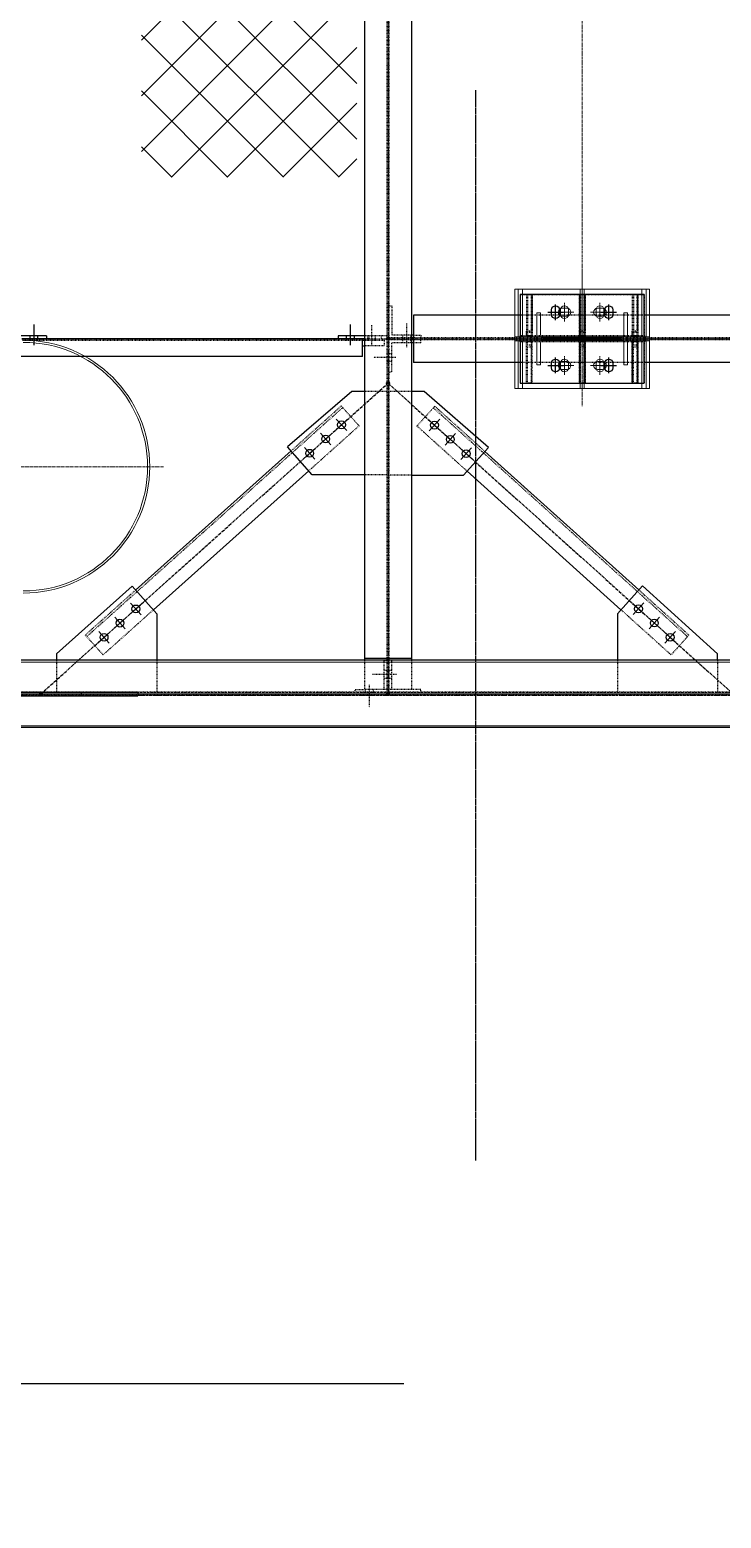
# Model space of a CAD drawing. Header units: millimetres. Extents: x -1319 to 21258, y 11161 to 27532.
# Drawn here: x 10221 to 12169, y 11161 to 15352 of the extents above; entities that cross this region are included whole.
import ezdxf

# ---------------------------------------------------------------- set-up
doc = ezdxf.new("R2010")
doc.units = ezdxf.units.MM
for name, pattern in [('CENTER', [12.7, 7.9375, -1.5875, 1.5875, -1.5875]), ('CENTER2', [1.125, 0.75, -0.125, 0.125, -0.125]), ('DXK_LINE_DOT2', [3.9198, 1.9599, -1.9599]), ('DXK_LINE_DOT5', [7.8785, 2.979, -0.9799, 0.9799, -0.9799, 0.9799, -0.9799]), ('HIDDEN', [9.525, 6.35, -3.175]), ('PHANTOM', [2.5, 1.25, -0.25, 0.25, -0.25, 0.25, -0.25])]:
    doc.linetypes.add(name, pattern=pattern)
for name, color, linetype in [('1', 7, 'Continuous'), ('2', 7, 'Continuous'), ('4', 7, 'Continuous'), ('7', 7, 'Continuous')]:
    doc.layers.add(name, color=color, linetype=linetype)
for name, color, linetype, lineweight in [('CEN', 1, 'CENTER', 9), ('CENETR LINE', 1, 'CENTER2', 9), ('handrail', 11, 'FENCELINE1', 9), ('HIDDEN', 3, 'HIDDEN', 9), ('MAIN OBJECT', 2, 'Continuous', 18), ('OBJECT', 2, 'Continuous', 18), ('PANTHOM', 8, 'PHANTOM', 0), ('STR25', 30, 'Continuous', 5)]:
    doc.layers.add(name, color=color, linetype=linetype, lineweight=lineweight)
doc.linetypes.add('FENCELINE1', pattern='A,0.25,-0.1,[133,ltypeshp.shx,S=0.1,R=0,X=-0.1,Y=0],-0.1,1', length=1.45)

# ---------------------------------------------------------------- blocks, each defined once
blk = doc.blocks.new('A$Cfeb8c868')
at = {"layer": '4', "linetype": 'Continuous'}
for points in [[(5503, -9004, -1), (5503, -8996, -1)], [(5503, -9004, -1), (5503, -8996, -1)], [(5503, -9129, -1), (5503, -9121, -1)], [(5503, -9129, -1), (5503, -9121, -1)], [(4525, -10004, -1), (4525, -9996, -1)], [(5503, -10004, -1), (5503, -9996, -1)]]:
    blk.add_hatch(color=4, dxfattribs=at).paths.add_polyline_path(points)
at = {"layer": '1', "color": 4, "linetype": 'DXK_LINE_DOT2'}
for p, q in [((5500.1, -7919.5), (5500.1, -9900)), ((5505.8, -7919.5), (5505.8, -9900)), ((5875, -8875), (5875, -9125)), ((5875, -8875), (6225, -8875)), ((5893.1, -8875), (5893.1, -8977)), ((5893.1, -8875), (5893.1, -8977)), ((5893.1, -8875), (5909.1, -8875)), ((5896.1, -8875), (5896.1, -8997.1)), ((5896.1, -8875), (5906.1, -8875)), ((5906.1, -8875), (5906.1, -8997.1)), ((5909.1, -8875), (5909.1, -8977)), ((5909.1, -8875), (5909.1, -8875)), ((5909.1, -8977), (5909.1, -8875)), ((6042, -8875), (6042.1, -8875)), ((6042, -8875), (6042, -8977.1)), ((6042, -8875), (6042.1, -8875)), ((6042.1, -8977.1), (6042.1, -8875)), ((6042.1, -8875), (6058.1, -8875)), ((6045, -8875), (6045, -8997.2)), ((6055, -8875), (6055, -8997.2)), ((6058, -8875), (6058.1, -8875)), ((6058, -8977.1), (6058, -8875)), ((6058.1, -8875), (6058.1, -8977.1)), ((6191.1, -8875), (6191.1, -8977)), ((6191.1, -8875), (6191.1, -8977)), ((6191.1, -8875), (6207.1, -8875)), ((6194.1, -8875), (6194.1, -8997.2)), ((6194.1, -8875), (6204.1, -8875)), ((6204.1, -8875), (6204.1, -8997.2)), ((6207.1, -8875), (6207.1, -8977)), ((6207.1, -8875), (6207.1, -8875)), ((6207.1, -8977), (6207.1, -8875)), ((6225, -8875), (6225, -9125)), ((5505.8, -8907.2), (5513.9, -8907.2)), ((5513.9, -8907.2), (5513.9, -8989.2)), ((5457.2, -9018), (5457.2, -8960)), ((5555.8, -9023.9), (5555.8, -8955.9)), ((6225, -8933.4), (5875, -8933.4)), ((5431.4, -9005), (4471.6, -9005)), ((5431.4, -9000), (5492.2, -9000)), ((5500.1, -8992), (5436.4, -8992)), ((5492.2, -9005), (5436.4, -9005)), ((5446.2, -9000), (5446.2, -8992)), ((5446.2, -9005), (5446.2, -9000)), ((5450.1, -9000), (5450.1, -8992)), ((5468.2, -9000), (5468.2, -8992)), ((5468.2, -9005), (5468.2, -9000)), ((5485.1, -9000), (5485.1, -8992)), ((5492.2, -9000), (5492.2, -9020)), ((5513.9, -8997.2), (5505.8, -8997.2)), ((5513.9, -9002.9), (5505.8, -9002.9)), ((5569.6, -8989.2), (5513.9, -8989.2)), ((5513.9, -8997.2), (5513.9, -9002.9)), ((5569.6, -8997.2), (5513.9, -8997.2)), ((5569.6, -9002.9), (5513.9, -9002.9)), ((5513.9, -9092.9), (5513.9, -9010.9)), ((5569.6, -9010.9), (5513.9, -9010.9)), ((5544.9, -8997.2), (5544.9, -8989.2)), ((5544.9, -9002.9), (5544.9, -8997.2)), ((5544.9, -9010.9), (5544.9, -9002.9)), ((5566.9, -8997.2), (5566.9, -8989.2)), ((5566.9, -9002.9), (5566.9, -8997.2)), ((5566.9, -9010.9), (5566.9, -9002.9)), ((5574.6, -8997.2), (5569.6, -8997.2)), ((5574.6, -9002.9), (5569.6, -9002.9)), ((5574.6, -8989.2), (5595.8, -8989.2)), ((6528.4, -8997.2), (5574.6, -8997.2)), ((6528.4, -9002.9), (5574.6, -9002.9)), ((5595.8, -9010.9), (5574.6, -9010.9)), ((5595.8, -8989.2), (5595.8, -8997.2)), ((5595.8, -9010.9), (5595.8, -9002.9)), ((5875.1, -9008), (5875.1, -8992)), ((5875.1, -9008), (5875.1, -8992)), ((5875.1, -8992), (5875.1, -8992)), ((6225, -8992), (5875.1, -8992)), ((5875.1, -9008), (5875.1, -9008)), ((6225, -9008), (5875.1, -9008)), ((5893.1, -8992), (5893.1, -8977)), ((5893.1, -8977), (5893.1, -8992)), ((5893.1, -8977), (5909.1, -8977)), ((5893.1, -8977), (5893.1, -8977)), ((5893.1, -8992), (5893.1, -8992)), ((5909.1, -8992), (5893.1, -8992)), ((5909.1, -9008), (5893.1, -9008)), ((5893.1, -9023), (5893.1, -9008)), ((5893.1, -9023), (5893.1, -9008)), ((5906.1, -8982.1), (5896.1, -8982.1)), ((5896.1, -9125), (5896.1, -9002.8)), ((5906.1, -9002.8), (5906.1, -9125)), ((5909.1, -8977), (5909.1, -8992)), ((5909.1, -8977), (5909.1, -8992)), ((5909.1, -9023), (5909.1, -9008)), ((5909.1, -9023), (5909.1, -9008)), ((5909.1, -9008), (5909.1, -9008)), ((6042, -8977.1), (6042, -8992.1)), ((6042, -8977.1), (6042.1, -8977.1)), ((6042, -8992.1), (6042.1, -8992.1)), ((6058.1, -8992.1), (6042, -8992.1)), ((6058.1, -9008), (6042, -9008)), ((6042, -9008), (6042, -9023)), ((6042.1, -8992.1), (6042.1, -8977.1)), ((6042.1, -8977.1), (6058.1, -8977.1)), ((6042.1, -9023), (6042.1, -9008)), ((6055, -8982.2), (6045, -8982.2)), ((6045, -9125), (6045, -9002.9)), ((6055, -9002.9), (6055, -9125)), ((6058, -8977.1), (6058, -8992.1)), ((6058, -9023), (6058, -9008)), ((6058, -9008), (6058.1, -9008)), ((6058.1, -8977.1), (6058.1, -8992.1)), ((6058.1, -9008), (6058.1, -9023)), ((6191.1, -8992), (6191.1, -8977)), ((6191.1, -8977), (6191.1, -8992)), ((6191.1, -8977), (6207.1, -8977)), ((6191.1, -8977), (6191.1, -8977)), ((6191.1, -8992), (6191.1, -8992)), ((6207.1, -8992), (6191.1, -8992)), ((6207.1, -9008), (6191.1, -9008)), ((6191.1, -9023), (6191.1, -9008)), ((6191.1, -9008), (6191.1, -9023)), ((6204.1, -8982.2), (6194.1, -8982.2)), ((6194.1, -9125), (6194.1, -9002.9)), ((6204.1, -9002.9), (6204.1, -9125)), ((6207.1, -8977), (6207.1, -8992)), ((6207.1, -8977), (6207.1, -8992)), ((6207.1, -9008), (6207.1, -9023)), ((6207.1, -9023), (6207.1, -9008)), ((6207.1, -9008), (6207.1, -9008)), ((6225.1, -9008), (6225.1, -8992)), ((5492.2, -9020), (5436.4, -9020)), ((5525, -9052.9), (5462, -9052.9)), ((5505.8, -9041.9), (5500.1, -9041.9)), ((5513.9, -9041.9), (5505.8, -9041.9)), ((5909.1, -9023), (5893.1, -9023)), ((5893.1, -9125), (5893.1, -9023)), ((5893.1, -9023), (5893.1, -9023)), ((5893.1, -9125), (5893.1, -9023)), ((5906.1, -9017.8), (5896.1, -9017.8)), ((5909.1, -9125), (5909.1, -9023)), ((5909.1, -9125), (5909.1, -9023)), ((6042.1, -9023), (6042, -9023)), ((6042, -9023), (6042, -9125)), ((6058.1, -9023), (6042.1, -9023)), ((6042.1, -9125), (6042.1, -9023)), ((6055, -9017.9), (6045, -9017.9)), ((6058, -9125), (6058, -9023)), ((6058.1, -9023), (6058.1, -9125)), ((6207.1, -9023), (6191.1, -9023)), ((6191.1, -9125), (6191.1, -9023)), ((6191.1, -9023), (6191.1, -9023)), ((6191.1, -9023), (6191.1, -9125)), ((6204.1, -9017.9), (6194.1, -9017.9)), ((6207.1, -9023), (6207.1, -9125)), ((6207.1, -9125), (6207.1, -9023)), ((5505.8, -9063.9), (5500.1, -9063.9)), ((5513.9, -9063.9), (5505.8, -9063.9)), ((5505.8, -9092.9), (5513.9, -9092.9)), ((6225, -9066.6), (5875, -9066.6)), ((5875, -9125), (6225, -9125)), ((5893.1, -9125), (5909.1, -9125)), ((5896.1, -9125), (5906.1, -9125)), ((5909.1, -9125), (5909.1, -9125)), ((6042.1, -9125), (6042, -9125)), ((6042, -9125), (6042.1, -9125)), ((6058.1, -9125), (6042.1, -9125)), ((6045, -9125), (6055, -9125)), ((6058, -9125), (6058.1, -9125)), ((6191.1, -9125), (6207.1, -9125)), ((6194.1, -9125), (6204.1, -9125)), ((6207.1, -9125), (6207.1, -9125)), ((5500.1, -9148.4), (5436.4, -9148.4)), ((5569.6, -9148.6), (5505.8, -9148.6)), ((5375.4, -9193.5), (4654.4, -9838.6)), ((5371.4, -9189.1), (5229.8, -9315.8)), ((5371.4, -9189.1), (5421.4, -9245)), ((5634.8, -9189.8), (5584.6, -9245.5)), ((6346.7, -9838.7), (5630.8, -9194.3)), ((5634.8, -9189.8), (5776, -9316.9)), ((5421.4, -9245), (5279.8, -9371.7)), ((5725.8, -9372.7), (5584.6, -9245.5)), ((5500.1, -9382.8), (5436.4, -9382.8)), ((5569.6, -9383.8), (5505.8, -9383.8)), ((4650.4, -9834.1), (4792, -9707.4)), ((6350.7, -9834.3), (6209.5, -9707.1)), ((4842, -9763.3), (4700.4, -9890)), ((6300.5, -9890), (6159.3, -9762.9)), ((4700.4, -9890), (4650.4, -9834.1)), ((6350.7, -9834.3), (6300.5, -9890)), ((4568.9, -9905), (4568.9, -9995.3)), ((4852, -9905), (4852, -9995.3)), ((5436.4, -9905), (5436.4, -9987.3)), ((5492.2, -9987.3), (5492.2, -9905.3)), ((5492.2, -9905.3), (5500.1, -9905.3)), ((5500.1, -9934.3), (5492.2, -9934.3)), ((5500.1, -9905), (5500.1, -9987.3)), ((5505.8, -9934.3), (5500.1, -9934.3)), ((5505.8, -9905), (5505.8, -9987.3)), ((5513.9, -9905.3), (5505.8, -9905.3)), ((5513.9, -9934.3), (5505.8, -9934.3)), ((5513.9, -9987.3), (5513.9, -9905.3)), ((5569.6, -9905), (5569.6, -9987.3)), ((6149.2, -9905), (6149.2, -9995.3)), ((6431.5, -9905), (6431.5, -9995.3)), ((5450.1, -9974.3), (5450.1, -10037.3)), ((5526.9, -9945.3), (5458.9, -9945.3)), ((5500.1, -9956.3), (5492.2, -9956.3)), ((5505.8, -9956.3), (5500.1, -9956.3)), ((5513.9, -9956.3), (5505.8, -9956.3)), ((8194, -9995.3), (306, -9995.3)), ((8194, -10004.7), (306, -10004.7)), ((5410.1, -9995.3), (5410.1, -9987.3)), ((5410.1, -9987.3), (5436.4, -9987.3)), ((5569.6, -9987.3), (5436.4, -9987.3)), ((5439.1, -9987.3), (5439.1, -9995.3)), ((5439.1, -9995.3), (5439.1, -10004.7)), ((5461.1, -9987.3), (5461.1, -9995.3)), ((5461.1, -9995.3), (5461.1, -10004.7)), ((5500.1, -9987.3), (5500.1, -9995.3)), ((5505.8, -9987.3), (5505.8, -9995.3)), ((5595.8, -9987.3), (5569.6, -9987.3)), ((5595.8, -9995.3), (5595.8, -9987.3))]:
    blk.add_line(p, q, dxfattribs=at)
at = {"layer": '2', "color": 4, "linetype": 'Continuous'}
for p, q in [((5436.4, -7914.5), (5436.4, -9905)), ((5569.6, -7914.5), (5569.6, -9905)), ((5875, -8875), (5875, -9125)), ((6225, -8875), (5875, -8875)), ((5893.1, -8875), (5893.1, -8875)), ((5893.1, -8875), (5893.1, -8875)), ((5893.1, -8875), (5893.1, -8875)), ((5893.1, -8875), (5909.1, -8875)), ((5893.1, -8875), (5893.1, -8875)), ((5909.1, -8875), (5909.1, -8875)), ((6045, -8875), (6045, -8875)), ((6055, -8875), (6045, -8875)), ((6055, -8875), (6055, -8875)), ((6191.1, -8875), (6191.1, -8875)), ((6191.1, -8875), (6191.1, -8875)), ((6191.1, -8875), (6191.1, -8875)), ((6191.1, -8875), (6207.1, -8875)), ((6191.1, -8875), (6191.1, -8875)), ((6207.1, -8875), (6207.1, -8875)), ((6225, -9125), (6225, -8875)), ((5953, -8925), (5997, -8925)), ((5964, -8918), (5964.8, -8913.8)), ((5964, -8932), (5964, -8918)), ((5964.8, -8913.8), (5967.2, -8910.2)), ((5967.2, -8910.2), (5970.8, -8907.9)), ((5970.8, -8907.9), (5975, -8907)), ((5975, -8947), (5975, -8903)), ((5975, -8907), (5975, -8907)), ((5975, -8907), (5979.2, -8907.9)), ((5979.2, -8907.9), (5982.8, -8910.2)), ((5982.8, -8910.2), (5985.2, -8913.8)), ((5985.2, -8913.8), (5986, -8918)), ((5986, -8918), (5986, -8932)), ((6103, -8925), (6147, -8925)), ((6114, -8918), (6114.8, -8913.8)), ((6114, -8932), (6114, -8918)), ((6114.8, -8913.8), (6117.2, -8910.3)), ((6117.2, -8910.3), (6120.8, -8907.9)), ((6120.8, -8907.9), (6125, -8907)), ((6125, -8947), (6125, -8903)), ((6125, -8907), (6125, -8907)), ((6125, -8907), (6129.2, -8907.9)), ((6129.2, -8907.9), (6132.8, -8910.3)), ((6132.8, -8910.3), (6135.2, -8913.8)), ((6135.2, -8913.8), (6136, -8918)), ((6136, -8918), (6136, -8932)), ((4505.8, -9018), (4505.8, -8960)), ((5397.2, -9018), (5397.2, -8960)), ((5574.6, -8933.4), (5574.6, -9066.6)), ((5875, -8933.4), (5574.6, -8933.4)), ((5964.8, -8936.2), (5964, -8932)), ((5967.2, -8939.8), (5964.8, -8936.2)), ((5970.8, -8942.2), (5967.2, -8939.8)), ((5975, -8943), (5970.8, -8942.2)), ((5979.2, -8942.2), (5975, -8943)), ((5975, -8943), (5975, -8943)), ((5982.8, -8939.8), (5979.2, -8942.2)), ((5985.2, -8936.2), (5982.8, -8939.8)), ((5986, -8932), (5985.2, -8936.2)), ((6114.8, -8936.2), (6114, -8932)), ((6117.2, -8939.8), (6114.8, -8936.2)), ((6120.8, -8942.2), (6117.2, -8939.8)), ((6125, -8943), (6120.8, -8942.2)), ((6129.2, -8942.2), (6125, -8943)), ((6125, -8943), (6125, -8943)), ((6132.8, -8939.8), (6129.2, -8942.2)), ((6135.2, -8936.2), (6132.8, -8939.8)), ((6136, -8932), (6135.2, -8936.2)), ((6528.4, -8933.4), (6225, -8933.4)), ((4540.8, -8992), (4466.6, -8992)), ((5431.4, -9000), (4471.6, -9000)), ((4494.8, -9000), (4494.8, -8992)), ((4494.8, -9005), (4494.8, -9000)), ((4516.8, -9000), (4516.8, -8992)), ((4516.8, -9005), (4516.8, -9000)), ((4540.8, -8992), (4540.8, -9000)), ((5436.4, -8992), (5362.2, -8992)), ((5362.2, -8992), (5362.2, -9000)), ((5386.2, -9000), (5386.2, -8992)), ((5386.2, -9005), (5386.2, -9000)), ((5408.2, -9000), (5408.2, -8992)), ((5408.2, -9005), (5408.2, -9000)), ((5431.4, -9050), (5431.4, -9000)), ((5436.4, -9000), (5431.4, -9000)), ((5436.4, -9005), (5431.4, -9005)), ((5574.6, -8989.2), (5569.6, -8989.2)), ((5574.6, -8997.2), (5569.6, -8997.2)), ((5574.6, -9002.9), (5569.6, -9002.9)), ((5574.6, -9010.9), (5569.6, -9010.9)), ((6225, -8992), (6225.1, -8992)), ((6225.1, -9008), (6225, -9008)), ((6225.1, -8992), (6225.1, -9008)), ((5431.4, -9050), (4466.6, -9050)), ((5431.4, -9020), (5436.4, -9020)), ((5975, -9097), (5975, -9053)), ((6125, -9097), (6125, -9053)), ((5875, -9066.6), (5574.6, -9066.6)), ((5953, -9075), (5997, -9075)), ((5964, -9068), (5964.8, -9063.8)), ((5964, -9082), (5964, -9068)), ((5964.8, -9086.2), (5964, -9082)), ((5964.8, -9063.8), (5967.2, -9060.2)), ((5967.2, -9089.8), (5964.8, -9086.2)), ((5967.2, -9060.2), (5970.8, -9057.9)), ((5970.8, -9092.2), (5967.2, -9089.8)), ((5970.8, -9057.9), (5975, -9057)), ((5975, -9093), (5970.8, -9092.2)), ((5975, -9057), (5975, -9057)), ((5975, -9057), (5979.2, -9057.9)), ((5979.2, -9092.2), (5975, -9093)), ((5975, -9093), (5975, -9093)), ((5979.2, -9057.9), (5982.8, -9060.2)), ((5982.8, -9089.8), (5979.2, -9092.2)), ((5982.8, -9060.2), (5985.2, -9063.8)), ((5985.2, -9086.2), (5982.8, -9089.8)), ((5985.2, -9063.8), (5986, -9068)), ((5986, -9082), (5985.2, -9086.2)), ((5986, -9068), (5986, -9082)), ((6103, -9075), (6147, -9075)), ((6114, -9068), (6114.8, -9063.8)), ((6114, -9082), (6114, -9068)), ((6114.8, -9086.2), (6114, -9082)), ((6114.8, -9063.8), (6117.2, -9060.3)), ((6117.2, -9089.8), (6114.8, -9086.2)), ((6117.2, -9060.3), (6120.8, -9057.9)), ((6120.8, -9092.2), (6117.2, -9089.8)), ((6120.8, -9057.9), (6125, -9057)), ((6125, -9093), (6120.8, -9092.2)), ((6125, -9057), (6125, -9057)), ((6125, -9057), (6129.2, -9057.9)), ((6129.2, -9092.2), (6125, -9093)), ((6125, -9093), (6125, -9093)), ((6129.2, -9057.9), (6132.8, -9060.3)), ((6132.8, -9089.8), (6129.2, -9092.2)), ((6132.8, -9060.3), (6135.2, -9063.8)), ((6135.2, -9086.2), (6132.8, -9089.8)), ((6135.2, -9063.8), (6136, -9068)), ((6136, -9082), (6135.2, -9086.2)), ((6136, -9068), (6136, -9082)), ((6528.4, -9066.6), (6225, -9066.6)), ((5875, -9125), (6225, -9125)), ((5909.1, -9125), (5893.1, -9125)), ((5893.1, -9125), (5893.1, -9125)), ((5893.1, -9125), (5893.1, -9125)), ((5893.1, -9125), (5893.1, -9125)), ((5893.1, -9125), (5893.1, -9125)), ((5909.1, -9125), (5909.1, -9125)), ((6207.1, -9125), (6191.1, -9125)), ((6191.1, -9125), (6191.1, -9125)), ((6191.1, -9125), (6191.1, -9125)), ((5401.1, -9148.4), (5219.8, -9304.6)), ((5436.4, -9148.4), (5401.1, -9148.4)), ((5604.9, -9148.6), (5569.6, -9148.6)), ((5786, -9305.8), (5604.9, -9148.6)), ((5355.6, -9256.9), (5388.4, -9227.6)), ((5386.6, -9258.6), (5357.3, -9225.8)), ((5650.4, -9257.7), (5617.7, -9228.2)), ((5648.7, -9226.6), (5619.3, -9259.3)), ((5289.8, -9382.8), (5219.8, -9304.6)), ((5310.9, -9296.9), (5343.7, -9267.6)), ((5341.9, -9298.6), (5312.6, -9265.8)), ((5695, -9297.8), (5662.3, -9268.4)), ((5693.3, -9266.7), (5663.9, -9299.4)), ((5229.8, -9315.8), (4792, -9707.4)), ((5266.2, -9336.9), (5298.9, -9307.6)), ((5297.2, -9338.6), (5267.9, -9305.8)), ((5739.6, -9338), (5706.9, -9308.5)), ((5737.9, -9306.9), (5708.5, -9339.6)), ((5715.8, -9383.8), (5786, -9305.8)), ((6209.5, -9707.1), (5776, -9316.9)), ((5279.8, -9371.7), (4842, -9763.3)), ((5436.4, -9382.8), (5289.8, -9382.8)), ((5569.6, -9383.8), (5715.8, -9383.8)), ((6159.3, -9762.9), (5725.8, -9372.7)), ((4782, -9696.2), (4568.9, -9886.9)), ((4852, -9774.5), (4782, -9696.2)), ((6219.5, -9696), (6149.2, -9774)), ((6431.5, -9886.9), (6219.5, -9696)), ((4809, -9745.9), (4776.2, -9775.2)), ((4777.9, -9744.2), (4807.3, -9777)), ((6192.4, -9745.6), (6225.1, -9775)), ((6194, -9776.6), (6223.4, -9743.9)), ((4764.3, -9785.9), (4731.5, -9815.2)), ((4733.2, -9784.2), (4762.6, -9817)), ((4852, -9774.5), (4852, -9905)), ((6149.2, -9774), (6149.2, -9905)), ((6237, -9785.7), (6269.7, -9815.1)), ((6238.6, -9816.8), (6268, -9784.1)), ((4719.6, -9825.9), (4686.8, -9855.2)), ((4688.5, -9824.2), (4717.9, -9857)), ((6281.5, -9825.9), (6314.2, -9855.3)), ((6283.2, -9856.9), (6312.6, -9824.2)), ((4568.9, -9886.9), (4568.9, -9905)), ((6431.5, -9905), (6431.5, -9886.9)), ((6915, -9905), (4335, -9905)), ((5569.6, -9900), (5436.4, -9900)), ((5500.1, -9900), (5500.1, -9905)), ((5505.8, -9900), (5505.8, -9905)), ((4391, -9995), (4798, -9995)), ((4391, -10005), (4798, -10005)), ((4639.7, -10005), (4639.7, -9995)), ((4798, -9995), (4798, -10005)), ((6915, -10095), (4335, -10095))]:
    blk.add_line(p, q, dxfattribs=at)
at = {"layer": '2', "color": 4, "linetype": 'DXK_LINE_DOT5'}
for p, q in [((5750, -11314.3), (5750, -8300)), ((-5632.2, -10000), (11949.3, -10000))]:
    blk.add_line(p, q, dxfattribs=at)
at = {"layer": '2', "color": 4, "linetype": 'Continuous'}
for centre in [(5372, -9242.2), (5634, -9243), (5327.3, -9282.2), (5678.6, -9283.1), (5282.5, -9322.2), (5723.2, -9323.2), (4792.6, -9760.6), (6208.7, -9760.3), (4747.9, -9800.6), (6253.3, -9800.4), (4703.2, -9840.6), (6297.9, -9840.6)]:
    blk.add_circle(centre, 11, dxfattribs=at)
at = {"layer": '4', "color": 4, "linetype": 'CENTER'}
for p, q in [((5503, -7800), (5503, -10000)), ((4471.6, -9000), (5431.4, -9000)), ((5492.2, -9000), (5503, -9000)), ((5503, -9000), (6600, -9000)), ((4525, -10000), (5503, -9125)), ((5503, -9125), (6475, -10000)), ((0, -10000), (8500, -10000))]:
    blk.add_line(p, q, dxfattribs=at)
at = {"layer": '4', "color": 4, "linetype": 'Continuous'}
for centre in [(5503, -9000), (5503, -9000), (5503, -9125), (5503, -9125), (4525, -10000), (5503, -10000)]:
    blk.add_circle(centre, 4, dxfattribs=at)
blk = doc.blocks.new('A$C8184bacf')
at = {"layer": 'CEN', "color": 1}
for p, q in [((6050, -9000, -2299610.9), (6050, -4100, -2299610.9)), ((6050, -8810.4, 448149755.6), (6050, -9189.6, 448149755.6)), ((6050, -8848.3, 448149755.6), (6050, -9151.7, 448149755.6)), ((5829.8, -9000, 448149755.6), (6270.2, -9000, 448149755.6)), ((5838.6, -9000, 448149755.6), (6261.4, -9000, 448149755.6)), ((9950, -9000, -2299610.9), (6050, -9000, -2299610.9)), ((4871, -9360, 448149755.6), (3936.1, -9360, 448149755.6)), ((11500, -10000, 448149755.6), (0, -10000, 448149755.6)), ((0, -10000, 448149755.6), (11500, -10000, 448149755.6)), ((200.3, -10000, 448149754.8), (11299.7, -10000, 448149754.8))]:
    blk.add_line(p, q, dxfattribs=at)
blk.add_circle((6050, -9000, 448149755.6), 5, dxfattribs=at)
at = {"layer": 'CENETR LINE', "color": 1}
for p, q in [((5973.9, -8925, 448149755.6), (6026.1, -8925, 448149755.6)), ((5980, -8925, 448149755.6), (6020, -8925, 448149755.6)), ((6000, -8951.1, 448149755.6), (6000, -8898.9, 448149755.6)), ((6000, -8905, 448149755.6), (6000, -8945, 448149755.6)), ((6073.9, -8925, 448149755.6), (6126.1, -8925, 448149755.6)), ((6080, -8925, 448149755.6), (6120, -8925, 448149755.6)), ((6100, -8951.1, 448149755.6), (6100, -8898.9, 448149755.6)), ((6100, -8905, 448149755.6), (6100, -8945, 448149755.6)), ((6000, -9101.1, 448149755.6), (6000, -9048.9, 448149755.6)), ((6100, -9101.1, 448149755.6), (6100, -9048.9, 448149755.6)), ((5973.9, -9075, 448149755.6), (6026.1, -9075, 448149755.6)), ((5980, -9075, 448149755.6), (6020, -9075, 448149755.6)), ((6000, -9055, 448149755.6), (6000, -9095, 448149755.6)), ((6073.9, -9075, 448149755.6), (6126.1, -9075, 448149755.6)), ((6080, -9075, 448149755.6), (6120, -9075, 448149755.6)), ((6100, -9055, 448149755.6), (6100, -9095, 448149755.6))]:
    blk.add_line(p, q, dxfattribs=at)
at = {"layer": 'handrail', "color": 1}
blk.add_line((0, -10000, 448149754.8), (11500, -10000, 448149754.8), dxfattribs=at)
at = {"layer": 'HIDDEN', "color": 1}
for p, q in [((204.7, -9995.6, 448149754.8), (11295.3, -9995.6, 448149754.8)), ((11295.3, -10004.4, 448149754.8), (204.7, -10004.4, 448149754.8))]:
    blk.add_line(p, q, dxfattribs=at)
at = {"layer": 'MAIN OBJECT', "color": 1}
for p, q in [((5875, -8875, 448149755.6), (6225, -8875, 448149755.6)), ((5875, -9125, 448149755.6), (5875, -8875, 448149755.6)), ((6225, -8875, 448149755.6), (6225, -9125, 448149755.6)), ((5922, -9073.2, 448149755.6), (5922, -8926.8, 448149755.6)), ((5922, -8926.8, 448149755.6), (5932.9, -8926.8, 448149755.6)), ((5932.9, -8926.8, 448149755.6), (5932.9, -8988.8, 448149755.6)), ((6007, -8914, 448149755.6), (5993, -8914, 448149755.6)), ((6107, -8914, 448149755.6), (6093, -8914, 448149755.6)), ((6167.1, -8988.8, 448149755.6), (6167.1, -8926.8, 448149755.6)), ((6167.1, -8926.8, 448149755.6), (6178, -8926.8, 448149755.6)), ((6178, -8926.8, 448149755.6), (6178, -9073.2, 448149755.6)), ((5993, -8936, 448149755.6), (6007, -8936, 448149755.6)), ((6093, -8936, 448149755.6), (6107, -8936, 448149755.6)), ((5932.9, -9011.1, 448149755.6), (5932.9, -9073.2, 448149755.6)), ((5940.9, -8996.8, 448149755.6), (6159.1, -8996.8, 448149755.6)), ((6159.1, -9003.1, 448149755.6), (5940.9, -9003.1, 448149755.6)), ((6167.1, -9073.2, 448149755.6), (6167.1, -9011.1, 448149755.6)), ((5932.9, -9073.2, 448149755.6), (5922, -9073.2, 448149755.6)), ((5932.9, -9073.2, 448149755.6), (5932.9, -9073.2, 448149755.6)), ((6007, -9064, 448149755.6), (5993, -9064, 448149755.6)), ((5993, -9086, 448149755.6), (6007, -9086, 448149755.6)), ((6107, -9064, 448149755.6), (6093, -9064, 448149755.6)), ((6093, -9086, 448149755.6), (6107, -9086, 448149755.6)), ((6178, -9073.2, 448149755.6), (6167.1, -9073.2, 448149755.6)), ((6225, -9125, 448149755.6), (5875, -9125, 448149755.6)), ((204.7, -9910.6, 448149754.8), (11295.3, -9910.6, 448149754.8)), ((11295.3, -10089.4, 448149754.8), (204.7, -10089.4, 448149754.8))]:
    blk.add_line(p, q, dxfattribs=at)
for centre, radius, start, end in [((5993, -8925, 448149755.6), 11, 90, 270), ((6007, -8925, 448149755.6), 11, 270, 90), ((6093, -8925, 448149755.6), 11, 90, 270), ((6107, -8925, 448149755.6), 11, 270, 90), ((4475.7, -9360, 448149755.6), 356, 270, 90), ((4475.7, -9360, 448149755.6), 350, 270, 90), ((5940.9, -8988.8, 448149755.6), 8, 180, 270), ((5940.9, -9011.1, 448149755.6), 8, 90, 180), ((6159.1, -8988.8, 448149755.6), 8, 270, 360), ((6159.1, -9011.1, 448149755.6), 8, 0, 90), ((5993, -9075, 448149755.6), 11, 90, 270), ((6007, -9075, 448149755.6), 11, 270, 90), ((6093, -9075, 448149755.6), 11, 90, 270), ((6107, -9075, 448149755.6), 11, 270, 90)]:
    blk.add_arc(centre, radius, start, end, dxfattribs=at)
at = {"layer": 'OBJECT', "color": 1}
blk.add_line((6167.1, -9073.2, 448149755.6), (6167.1, -9073.2, 448149755.6), dxfattribs=at)
at = {"layer": 'PANTHOM', "color": 1, "linetype": 'Continuous'}
for p, q in [((5338.1, -7942.9, 448149757.9), (4808.3, -8472.7, 448149757.9)), ((5181.3, -7942.9, 448149757.9), (4808.3, -8315.9, 448149757.9)), ((5024.4, -7942.9, 448149757.9), (4808.3, -8159, 448149757.9)), ((4919.7, -7942.9, 448149757.9), (5414.9, -8438, 448149757.9)), ((5076.6, -7942.9, 448149757.9), (5414.9, -8281.2, 448149757.9)), ((4808.3, -7988.3, 448149757.9), (5365.1, -8545.1, 448149757.9)), ((5414.9, -8023, 448149757.9), (4892.8, -8545.1, 448149757.9)), ((4808.3, -8145.2, 448149757.9), (5208.2, -8545.1, 448149757.9)), ((5414.9, -8179.8, 448149757.9), (5049.6, -8545.1, 448149757.9)), ((4808.3, -8302, 448149757.9), (5051.3, -8545.1, 448149757.9)), ((5414.9, -8336.7, 448149757.9), (5206.5, -8545.1, 448149757.9)), ((4808.3, -8458.9, 448149757.9), (4894.5, -8545.1, 448149757.9)), ((5414.9, -8493.5, 448149757.9), (5363.4, -8545.1, 448149757.9))]:
    blk.add_line(p, q, dxfattribs=at)
at = {"layer": 'STR25', "color": 1}
for p, q in [((5860, -8860, 448149755.6), (6240, -8860, 448149755.6)), ((5860, -9140, 448149755.6), (5860, -8860, 448149755.6)), ((5882, -8860, 448149755.6), (5870, -8860, 448149755.6)), ((5870, -8860, 448149755.6), (5870, -8994, 448149755.6)), ((5882, -8994, 448149755.6), (5882, -8860, 448149755.6)), ((6056, -8860, -2299610.9), (6044, -8860, -2299610.9)), ((6044, -8860, -2299610.9), (6044, -8994, -2299610.9)), ((6056, -8994, -2299610.9), (6056, -8860, -2299610.9)), ((6218, -8994, 448149755.6), (6218, -8860, 448149755.6)), ((6218, -8860, 448149755.6), (6230, -8860, 448149755.6)), ((6230, -8860, 448149755.6), (6230, -8994, 448149755.6)), ((6240, -8860, 448149755.6), (6240, -9140, 448149755.6)), ((5989, -8918, 448149755.6), (5989, -8932, 448149755.6)), ((6011, -8932, 448149755.6), (6011, -8918, 448149755.6)), ((6089, -8918, 448149755.6), (6089, -8932, 448149755.6)), ((6111, -8932, 448149755.6), (6111, -8918, 448149755.6)), ((5860, -8994, -2299610.9), (5860, -9006, -2299610.9)), ((6240, -8994, -2299610.9), (5860, -8994, -2299610.9)), ((5860, -9006, -2299610.9), (6240, -9006, -2299610.9)), ((5870, -8994, 448149755.6), (5882, -8994, 448149755.6)), ((5870, -9006, 448149755.6), (5882, -9006, 448149755.6)), ((5870, -9140, 448149755.6), (5870, -9006, 448149755.6)), ((5882, -9006, 448149755.6), (5882, -9140, 448149755.6)), ((6044, -8994, -2299610.9), (6056, -8994, -2299610.9)), ((6044, -9006, -2299610.9), (6056, -9006, -2299610.9)), ((6044, -9140, -2299610.9), (6044, -9006, -2299610.9)), ((6056, -9006, -2299610.9), (6056, -9140, -2299610.9)), ((6230, -8994, 448149755.6), (6218, -8994, 448149755.6)), ((6230, -9006, 448149755.6), (6218, -9006, 448149755.6)), ((6218, -9006, 448149755.6), (6218, -9140, 448149755.6)), ((6230, -9140, 448149755.6), (6230, -9006, 448149755.6)), ((6240, -9006, -2299610.9), (6240, -8994, -2299610.9)), ((5989, -9068, 448149755.6), (5989, -9082, 448149755.6)), ((6011, -9082, 448149755.6), (6011, -9068, 448149755.6)), ((6089, -9068, 448149755.6), (6089, -9082, 448149755.6)), ((6111, -9082, 448149755.6), (6111, -9068, 448149755.6)), ((6240, -9140, 448149755.6), (5860, -9140, 448149755.6)), ((5882, -9140, 448149755.6), (5870, -9140, 448149755.6)), ((6056, -9140, -2299610.9), (6044, -9140, -2299610.9)), ((6218, -9140, 448149755.6), (6230, -9140, 448149755.6))]:
    blk.add_line(p, q, dxfattribs=at)
for centre, start, end in [((6000, -8918, 448149755.6), 0, 180), ((6100, -8918, 448149755.6), 0, 180), ((6000, -8932, 448149755.6), 180, 0), ((6100, -8932, 448149755.6), 180, 0), ((6000, -9068, 448149755.6), 0, 180), ((6000, -9082, 448149755.6), 180, 0), ((6100, -9068, 448149755.6), 0, 180), ((6100, -9082, 448149755.6), 180, 0)]:
    blk.add_arc(centre, 11, start, end, dxfattribs=at)
blk = doc.blocks.new('Unknown-116860372-11 - 114867')
at = {"layer": '7', "color": 7, "linetype": 'Continuous'}
blk.add_line((15341, 10458.6), (17734.2, 10458.6), dxfattribs=at)
at = {"color": 0, "linetype": 'Continuous'}
for points in [[(17734.2, 10496.1), (17734.2, 10696.1), (15341, 10696.1), (15341, 10496.1)], [(16589.9, 10271.1), (16589.9, 10421.1), (16051.2, 10421.1), (16051.2, 10271.1)], [(17024, 10271.1), (17024, 10421.1), (16634.9, 10421.1), (16634.9, 10271.1)]]:
    blk.add_wipeout(points, dxfattribs=at).dxf.layer = '7'
blk = doc.blocks.new('Text-116860372-144989 - 114867')
at = {"color": 0, "linetype": 'Continuous'}
blk.add_wipeout([(18524.2, 9983.8), (18524.2, 10133.8), (14447, 10133.8), (14447, 9983.8)], dxfattribs=at).dxf.layer = '7'

msp = doc.modelspace()

# ---------------------------------------------------------------- block references
for name in ['A$C8184bacf', 'A$Cfeb8c868']:
    msp.add_blockref(name, (5726.8, 23482))
at = {"xscale": 0.8, "yscale": 0.8, "zscale": 0.8}
for name in ['Unknown-116860372-11 - 114867', 'Text-116860372-144989 - 114867']:
    msp.add_blockref(name, (-2912.8, 3173.6, 1132246049.6), dxfattribs=at)

doc.saveas('drawing.dxf')
